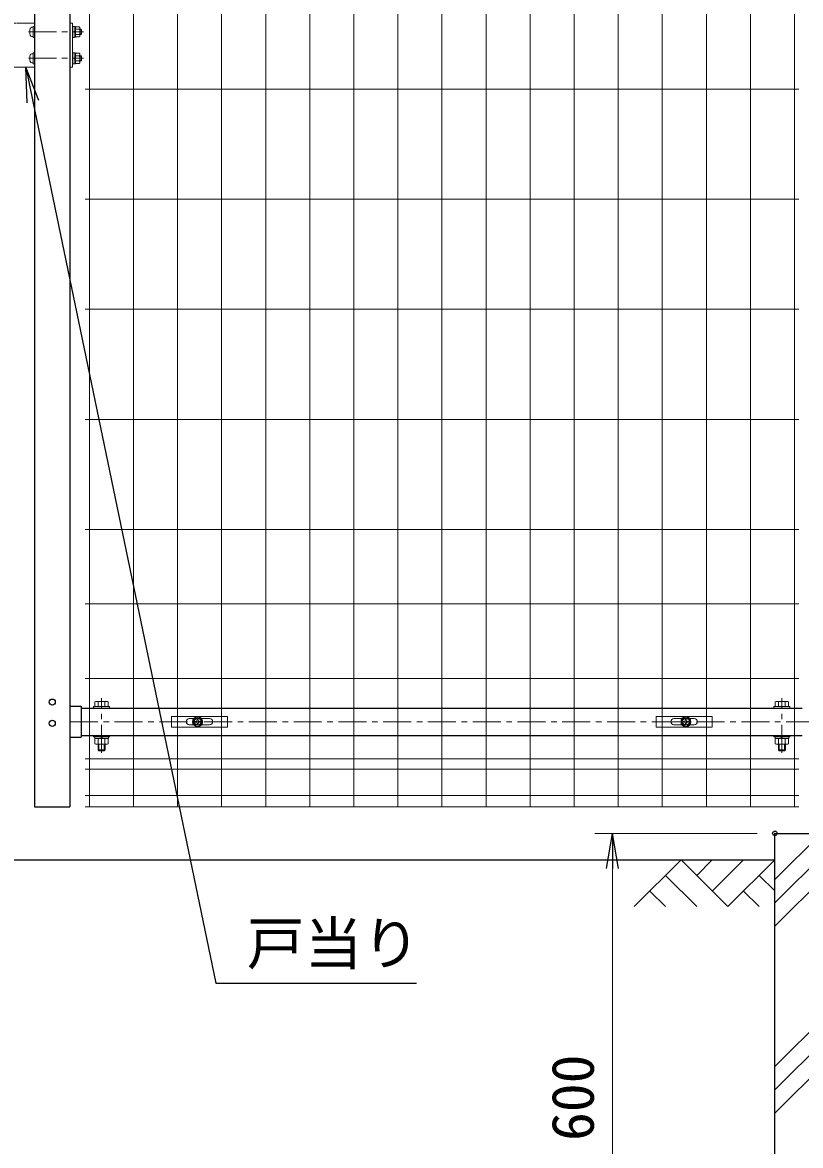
# Model space of a CAD drawing. Units: millimetres, scale not verified. Extents: x -4200 to 4200, y -2970 to 2970.
# Drawn here: x 1238 to 2121, y -961 to 314 of the extents above; entities that cross this region are included whole.
import ezdxf
from ezdxf.enums import TextEntityAlignment as Align

# ---------------------------------------------------------------- set-up
doc = ezdxf.new("R2010")
doc.units = ezdxf.units.MM
doc.header["$LTSCALE"] = 10
doc.header["$PDMODE"] = 32
doc.header["$PDSIZE"] = 5
doc.linetypes.add('DASHED', pattern=[7.5, 6, -1.5])
doc.linetypes.add('USER1', pattern=[50.8, 31.75, -6.35, 6.35, -6.35])
for name, color, linetype, lineweight in [('0-1_D-STR1', 1, 'Continuous', 25), ('0-2_D-BMK', 2, 'USER1', 13), ('0-3_D-STR3', 3, 'Continuous', 13), ('0-4_D-BGD', 7, 'Continuous', 25), ('0-5_LAYER04', 7, 'Continuous', 25), ('0-6_D-STR-DIM', 7, 'Continuous', 13), ('0-8_Defpoints', 6, 'Continuous', 25), ('0-9_D-STR-TXT', 7, 'Continuous', 13), ('0-A_D-DCR-HCH', 7, 'Continuous', 13), ('0-D_D-STR2', 7, 'Continuous', 13)]:
    doc.layers.add(name, color=color, linetype=linetype, lineweight=lineweight)
doc.layers.add('0-7_0', color=7, linetype='Continuous')
doc.styles.add('ＭＳ ゴシック', font='')
doc.styles.get('ＭＳ ゴシック').set_extended_font_data('MS Gothic')

# ---------------------------------------------------------------- blocks, each defined once
blk = doc.blocks.new('_Open')
at = {"layer": '0-7_0'}
blk.add_line((-10, 1.667), (0, 0), dxfattribs=at)
blk.add_lwpolyline([(-10, -1.667), (0, 0), (-10, 0)], dxfattribs=at)
blk = doc.blocks.new('U37')
at = {"layer": '0-1_D-STR1'}
for p, q in [((9940, 19150), (9940, 300)), ((9540, 10650.2), (9540, 300)), ((9940, 1442.5), (10070, 1442.5)), ((10070, 1442.5), (10070, 1092.5)), ((10070, 1422.5), (18250, 1422.5)), ((9940, 1092.5), (10070, 1092.5)), ((10070, 1112.5), (18250, 1112.5)), ((9540, 300), (9940, 300))]:
    blk.add_line(p, q, dxfattribs=at)
for centre in [(9740, 1490), (9740, 1250)]:
    blk.add_circle(centre, 35, dxfattribs=at)
at = {"layer": '0-2_D-BMK'}
for p, q in [((10300, 914), (10300, 1534.9)), ((18020, 914), (18020, 1534.9)), ((9940, 1267.5), (18380, 1267.5))]:
    blk.add_line(p, q, dxfattribs=at)
at = {"layer": '0-3_D-STR3'}
for p, q in [((10210, 1438.5), (10210, 1422.5)), ((10210, 1438.5), (10390, 1438.5)), ((10210, 1422.5), (10390, 1422.5)), ((10225, 1438.5), (10225, 1493)), ((10375, 1438.5), (10225, 1438.5)), ((10356.3, 1498.5), (10243.8, 1498.5)), ((10262.5, 1438.5), (10262.5, 1493)), ((10337.5, 1438.5), (10337.5, 1493)), ((10375, 1438.5), (10375, 1493)), ((10390, 1438.5), (10390, 1422.5)), ((17930, 1438.5), (17930, 1422.5)), ((18110, 1438.5), (17930, 1438.5)), ((18110, 1422.5), (17930, 1422.5)), ((17945, 1438.5), (17945, 1493)), ((17945, 1438.5), (18095, 1438.5)), ((17963.7, 1498.5), (18076.2, 1498.5)), ((17982.5, 1438.5), (17982.5, 1493)), ((18057.5, 1438.5), (18057.5, 1493)), ((18095, 1438.5), (18095, 1493)), ((18110, 1438.5), (18110, 1422.5)), ((10210, 1112.5), (10210, 1096.5)), ((10210, 1112.5), (10390, 1112.5)), ((10210, 1096.5), (10390, 1096.5)), ((10225, 1076.5), (10225, 1017)), ((10262.5, 1076.5), (10262.5, 1017)), ((10303.8, 1076.5), (10292.2, 1096.5)), ((10310.7, 1076.5), (10299.1, 1096.5)), ((10337.5, 1076.5), (10337.5, 1017)), ((10375, 1076.5), (10375, 1017)), ((10390, 1112.5), (10390, 1096.5)), ((17930, 1112.5), (17930, 1096.5)), ((18110, 1112.5), (17930, 1112.5)), ((18110, 1096.5), (17930, 1096.5)), ((17945, 1076.5), (17945, 1017)), ((17982.5, 1076.5), (17982.5, 1017)), ((18009.3, 1076.5), (18020.9, 1096.5)), ((18016.2, 1076.5), (18027.8, 1096.5)), ((18057.5, 1076.5), (18057.5, 1017)), ((18095, 1076.5), (18095, 1017)), ((18110, 1112.5), (18110, 1096.5)), ((10243.8, 1011.5), (10356.3, 1011.5)), ((10260, 948.5), (10260, 1011.5)), ((10260, 948.5), (10270, 938.5)), ((10260, 948.5), (10340, 948.5)), ((10270, 938.5), (10270, 1011.5)), ((10330, 938.5), (10270, 938.5)), ((10330, 938.5), (10330, 1011.5)), ((10330, 938.5), (10340, 948.5)), ((10340, 948.5), (10340, 1011.5)), ((18076.2, 1011.5), (17963.7, 1011.5)), ((17980, 948.5), (17980, 1011.5)), ((17990, 938.5), (17980, 948.5)), ((18060, 948.5), (17980, 948.5)), ((17990, 938.5), (17990, 1011.5)), ((17990, 938.5), (18050, 938.5)), ((18050, 938.5), (18050, 1011.5)), ((18060, 948.5), (18050, 938.5)), ((18060, 948.5), (18060, 1011.5))]:
    blk.add_line(p, q, dxfattribs=at)
for points in [[(10377, 1076.5), (10223, 1076.5), (10223, 1096.5)], [(10377, 1076.5), (10377, 1096.5), (10223, 1096.5)], [(17943, 1076.5), (18097, 1076.5), (18097, 1096.5)], [(17943, 1076.5), (17943, 1096.5), (18097, 1096.5)]]:
    blk.add_lwpolyline(points, dxfattribs=at)
for centre, radius, start, end in [((10243.8, 1464), 34.5, 57.13278, 122.86722), ((10300, 1368.6), 129.9, 73.22135, 106.77865), ((10356.3, 1464), 34.5, 57.13278, 122.86722), ((17963.7, 1464), 34.5, 57.13278, 122.86722), ((18020, 1368.6), 129.9, 73.22135, 106.77865), ((18076.2, 1464), 34.5, 57.13278, 122.86722), ((10243.8, 1046), 34.5, 237.13278, 302.86722), ((10300, 1141.4), 129.9, 253.22135, 286.77865), ((10356.3, 1046), 34.5, 237.13278, 302.86722), ((17963.7, 1046), 34.5, 237.13278, 302.86722), ((18020, 1141.4), 129.9, 253.22135, 286.77865), ((18076.2, 1046), 34.5, 237.13278, 302.86722)]:
    blk.add_arc(centre, radius, start, end, dxfattribs=at)
at = {"layer": '0-8_Defpoints'}
for centre in [(11390, 1267.5), (16930, 1267.5)]:
    blk.add_circle(centre, 40, dxfattribs=at)
blk = doc.blocks.new('A$Cc5bff5c2')
at = {"layer": '0-3_D-STR3'}
for p, q in [((-297.7, 60), (337.3, 60)), ((-297.7, -60), (-297.7, 60)), ((-95.2, 35), (-45.6, 35)), ((-18.5, 4.2), (-31.5, 3.9)), ((-31.5, 3.9), (-31.5, -4)), ((-4, 31.5), (-4.2, 18.5)), ((-4, 31.5), (4, 31.5)), ((4, 31.5), (4.2, 18.5)), ((18.5, 4.2), (31.5, 3.9)), ((31.5, 3.9), (31.5, -4)), ((45.6, 35), (134.8, 35)), ((-95.2, -35), (-45.6, -35)), ((-18.5, -4.2), (-31.5, -4)), ((-4, -31.5), (-4.2, -18.5)), ((18.5, -4.2), (31.5, -4)), ((45.6, -35), (134.8, -35))]:
    blk.add_line(p, q, dxfattribs=at)
for points in [[(-297.7, -60), (337.3, -60), (337.3, 60)], [(-4, -31.5), (4, -31.5), (4.2, -18.5)]]:
    blk.add_lwpolyline(points, dxfattribs=at)
for radius in [57.5, 52.5]:
    blk.add_circle((0, 0), radius, dxfattribs=at)
for centre, radius, start, end in [((-95.2, 0), 35, 90, 270), ((-19.1, 19), 14.9, 270, 0), ((19.1, 19), 14.9, 180, 270), ((134.8, 0), 35, 270, 90), ((-19.1, -19), 14.9, 0, 90), ((19.1, -19), 14.9, 90, 180)]:
    blk.add_arc(centre, radius, start, end, dxfattribs=at)
blk = doc.blocks.new('A$C5ba32ecb')
at = {"layer": '0-3_D-STR3'}
for p, q in [((-337.5, 60), (297.5, 60)), ((-337.5, -60), (-337.5, 60)), ((-135, 35), (-45.6, 35)), ((-18.5, 4.2), (-31.5, 3.9)), ((-31.5, 3.9), (-31.5, -4)), ((-4, 31.5), (-4.2, 18.5)), ((-4, 31.5), (4, 31.5)), ((4, 31.5), (4.2, 18.5)), ((18.5, 4.2), (31.5, 3.9)), ((31.5, 3.9), (31.5, -4)), ((45.6, 35), (95, 35)), ((-135, -35), (-45.6, -35)), ((-18.5, -4.2), (-31.5, -4)), ((-4, -31.5), (-4.2, -18.5)), ((18.5, -4.2), (31.5, -4)), ((45.6, -35), (95, -35))]:
    blk.add_line(p, q, dxfattribs=at)
for points in [[(-337.5, -60), (297.5, -60), (297.5, 60)], [(-4, -31.5), (4, -31.5), (4.2, -18.5)]]:
    blk.add_lwpolyline(points, dxfattribs=at)
for radius in [57.5, 52.5]:
    blk.add_circle((0, 0), radius, dxfattribs=at)
for centre, radius, start, end in [((-135, 0), 35, 90, 270), ((-19.1, 19), 14.9, 270, 0), ((19.1, 19), 14.9, 180, 270), ((95, 0), 35, 270, 90), ((-19.1, -19), 14.9, 0, 90), ((19.1, -19), 14.9, 90, 180)]:
    blk.add_arc(centre, radius, start, end, dxfattribs=at)
blk = doc.blocks.new('A$C85983226')
at = {"layer": '0-2_D-BMK'}
for p, q in [((-70, 0), (554, 0)), ((-70, -300), (554, -300))]:
    blk.add_line(p, q, dxfattribs=at)
at = {"layer": '0-3_D-STR3', "linetype": 'DASHED'}
for p, q in [((-368, -300), (-368, 0)), ((-268, 100), (-200, 100)), ((-200, -400), (-268, -400))]:
    blk.add_line(p, q, dxfattribs=at)
at = {"layer": '0-3_D-STR3'}
for p, q in [((-200, 100), (0, 100)), ((-31.3, 51.8), (-16, 51.8)), ((-16, 62.5), (-16, -62.5)), ((-16, 62.5), (0, 62.5)), ((-16, 51.8), (-16, -51.8)), ((0, 100), (0, -400)), ((0, 62.5), (0, -62.5)), ((400, 100), (400, -400)), ((432, 100), (400, 100)), ((432, 100), (432, -400)), ((432, 62.5), (432, -62.5)), ((432, 62.5), (448, 62.5)), ((448, 62.5), (448, -62.5)), ((448, 8), (463.8, -1.1)), ((448, 1.1), (463.8, -8)), ((463.8, 57.5), (463.8, -57.5)), ((505.6, 57.5), (463.8, 57.5)), ((505.6, 29.1), (463.8, 29.1)), ((513.8, 43.3), (513.8, -43.3)), ((527, 30), (513.8, 30)), ((534, 23), (513.8, 23)), ((527, -30), (527, 30)), ((534, 23), (527, 30)), ((534, -23), (534, 23)), ((-31.6, -51.8), (-16, -51.8)), ((-16, -62.5), (0, -62.5)), ((432, -62.5), (448, -62.5)), ((505.6, -29.1), (463.8, -29.1)), ((505.6, -57.5), (463.8, -57.5)), ((534, -23), (513.8, -23)), ((527, -30), (513.8, -30)), ((534, -23), (527, -30)), ((-31.3, -248.2), (-16, -248.2)), ((-16, -237.5), (-16, -362.5)), ((-16, -237.5), (0, -237.5)), ((-16, -248.2), (-16, -351.8)), ((0, -237.5), (0, -362.5)), ((432, -237.5), (432, -362.5)), ((432, -237.5), (448, -237.5)), ((448, -237.5), (448, -362.5)), ((463.8, -242.5), (463.8, -357.5)), ((505.6, -242.5), (463.8, -242.5)), ((-31.6, -351.8), (-16, -351.8)), ((-16, -362.5), (0, -362.5)), ((432, -362.5), (448, -362.5)), ((448, -292), (463.8, -301.1)), ((448, -298.9), (463.8, -308)), ((505.6, -270.9), (463.8, -270.9)), ((505.6, -329.1), (463.8, -329.1)), ((505.6, -357.5), (463.8, -357.5)), ((513.8, -256.7), (513.8, -343.3)), ((527, -270), (513.8, -270)), ((534, -277), (513.8, -277)), ((534, -323), (513.8, -323)), ((527, -330), (513.8, -330)), ((527, -330), (527, -270)), ((534, -277), (527, -270)), ((534, -323), (527, -330)), ((534, -323), (534, -277)), ((-200, -400), (0, -400)), ((432, -400), (400, -400))]:
    blk.add_line(p, q, dxfattribs=at)
for points in [[(448, -61), (463.8, -61), (463.8, 61), (448, 61)], [(448, -361), (463.8, -361), (463.8, -239), (448, -239)]]:
    blk.add_lwpolyline(points, close=True, dxfattribs=at)
at = {"layer": '0-3_D-STR3', "linetype": 'DASHED'}
for centre, start, end in [((-268, 0), 90, 180), ((-268, -300), 180, 270)]:
    blk.add_arc(centre, 100, start, end, dxfattribs=at)
at = {"layer": '0-3_D-STR3'}
for centre, radius, start, end in [((85, -0.7), 140, 163.92714, 195.41383), ((-31.3, 32.8), 19, 90, 163.92714), ((497.4, 43.3), 16.4, 300, 60), ((458, 0), 55.8, 328.543, 31.457), ((-31.6, -32.8), 19, 195.41383, 270), ((497.4, -43.3), 16.4, 300, 60), ((-31.3, -267.2), 19, 90, 163.92714), ((497.4, -256.7), 16.4, 300, 60), ((85, -300.7), 140, 163.92714, 195.41383), ((-31.6, -332.8), 19, 195.41383, 270), ((458, -300), 55.8, 328.543, 31.457), ((497.4, -343.3), 16.4, 300, 60)]:
    blk.add_arc(centre, radius, start, end, dxfattribs=at)
blk = doc.blocks.new('MLeader2')
at = {"layer": '0-9_D-STR-TXT', "lineweight": 25}
blk.add_line((1243.59, 222.45), (1241.99, 262.97), dxfattribs=at)
for points in [[(1256.64, 225.16), (1241.99, 262.97), (1250.12, 223.8)], [(1250.12, 223.8), (1457.78, -776.97), (1671.17, -776.97), (1685.49, -776.97)]]:
    blk.add_lwpolyline(points, dxfattribs=at)

msp = doc.modelspace()

# ---------------------------------------------------------------- linework, layer by layer
at = {"layer": '0-4_D-BGD'}
msp.add_line((391.99, -637.01), (2091.99, -637.01), dxfattribs=at)
at = {"layer": '0-5_LAYER04'}
for p, q in [((2091.99, -607.01), (2211.74, -607.01)), ((2091.99, -1207.01), (2091.99, -607.01))]:
    msp.add_line(p, q, dxfattribs=at)
at = {"layer": '0-6_D-STR-DIM'}
for p, q in [((2071.99, -607.01), (1887.73, -607.01)), ((1907.73, -647.01), (1907.73, -1167.01))]:
    msp.add_line(p, q, dxfattribs=at)
at = {"layer": '0-8_Defpoints'}
msp.add_point((2091.99, -607.01), dxfattribs=at)
at = {"layer": '0-A_D-DCR-HCH'}
for p, q in [((2091.99, -712.57), (2197.55, -607.01)), ((2091.99, -686.05), (2171.03, -607.01)), ((2091.99, -659.54), (2144.52, -607.01)), ((1985.57, -637), (1932.36, -690.21)), ((1985.57, -637.01), (2038.78, -690.22)), ((2003.3, -654.75), (2021.04, -637.01)), ((2021.04, -672.49), (2056.52, -637.01)), ((2038.78, -690.22), (2091.99, -637.01)), ((1967.83, -654.75), (2003.47, -690.22)), ((2074.25, -654.75), (2091.99, -672.4)), ((1950.09, -672.48), (1967.91, -690.21)), ((2056.52, -672.49), (2074.34, -690.22)), ((2091.99, -871.67), (2211.74, -751.92)), ((2091.99, -898.19), (2211.74, -778.44)), ((2091.99, -924.7), (2211.74, -804.95))]:
    msp.add_line(p, q, dxfattribs=at)
at = {"layer": '0-D_D-STR2'}
for p, q in [((1314.24, 1393), (1314.24, -577)), ((1364.24, 1393), (1364.24, -577)), ((1414.24, 1393), (1414.24, -577)), ((2014.24, 1393), (2014.24, -577)), ((2064.24, 1393), (2064.24, -577)), ((2114.24, 1393), (2114.24, -577)), ((1464.24, 784.57), (1464.24, -577)), ((1514.24, 784.57), (1514.24, -577)), ((1564.24, 784.57), (1564.24, -577)), ((1614.24, 784.57), (1614.24, -577)), ((1664.24, 784.57), (1664.24, -577)), ((1714.24, 784.57), (1714.24, -577)), ((1764.24, 784.57), (1764.24, -577)), ((1814.24, 784.57), (1814.24, -577)), ((1864.24, 784.57), (1864.24, -577)), ((1914.24, 784.57), (1914.24, -577)), ((1964.24, 784.57), (1964.24, -577)), ((2119.24, 238), (1309.24, 238)), ((2119.24, 113), (1309.24, 113)), ((2119.24, -12), (1309.24, -12)), ((2119.24, -137), (1309.24, -137)), ((2119.24, -262), (1309.24, -262)), ((2119.24, -346.5), (1309.24, -346.5)), ((2119.24, -431), (1309.24, -431)), ((2119.24, -522.24), (1309.24, -522.24)), ((2119.24, -534.1), (1309.24, -534.1)), ((2119.24, -563.9), (1309.24, -563.9)), ((2119.24, -577), (1309.24, -577))]:
    msp.add_line(p, q, dxfattribs=at)

# ---------------------------------------------------------------- block references
at = {"layer": '0-6_D-STR-DIM', "xscale": 0.1, "yscale": 0.1}
for name, p in [('U37', (297.99, -607.01)), ('A$C85983226', (1251.99, 302.97)), ('A$Cc5bff5c2', (1437.01, -480.26)), ('A$C5ba32ecb', (1990.99, -480.26))]:
    msp.add_blockref(name, p, dxfattribs=at)
at = {"layer": '0-6_D-STR-DIM', "xscale": 4, "yscale": 4, "rotation": 90}
msp.add_blockref('_Open', (1907.73, -607.01), dxfattribs=at)
at = {"layer": '0-9_D-STR-TXT'}
msp.add_blockref('MLeader2', (0, 0), dxfattribs=at)

# ---------------------------------------------------------------- texts
at = {"layer": '0-6_D-STR-DIM', "style": 'ＭＳ ゴシック'}
msp.add_text('600', height=48.09, rotation=90, dxfattribs=at).set_placement((1900.98, -956.26), align=Align.BOTTOM_LEFT)
at = {"layer": '0-9_D-STR-TXT', "style": 'ＭＳ ゴシック'}
msp.add_text('戸当り', height=48.09, dxfattribs=at).set_placement((1492.73, -770.37), align=Align.BOTTOM_LEFT)

doc.saveas('drawing.dxf')
